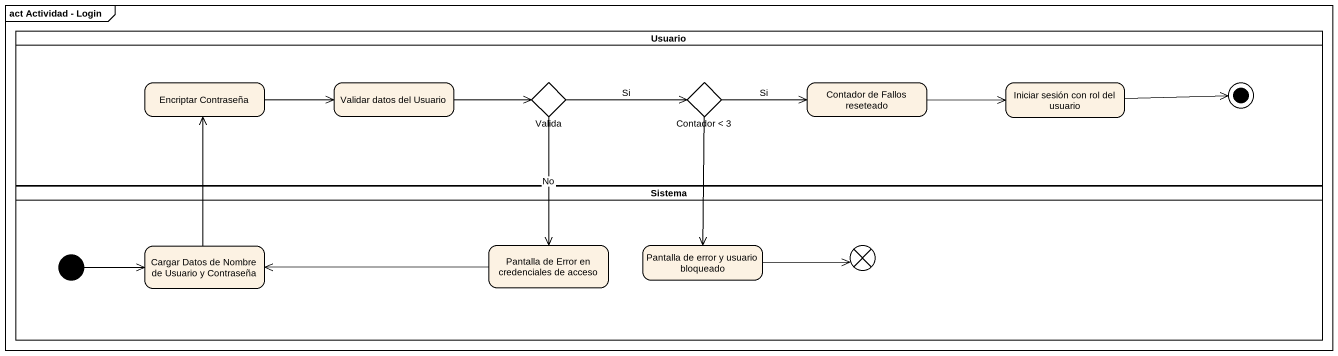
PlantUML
@startuml
mainframe act Actividad - Login
hide empty description
state Usuario <<partition>> {
  state "Encriptar Contraseña" as Encriptar_Contraseña
  state "Validar datos del Usuario" as Validar_datos_del_Usuario
  state Valida <<choice>>
  state "Contador < 3" as Contador_3 <<choice>>
  state "Contador de Fallos reseteado" as Contador_de_Fallos_reseteado
  state "Iniciar sesión con rol del usuario" as Iniciar_sesión_con_rol_del
  Iniciar_sesión_con_rol_del -right-> [*]
}
state Sistema <<partition>> {
  state "Cargar Datos de Nombre de Usuario y Contraseña" as Cargar_Datos_de_Nombre_de
  state "Pantalla de Error en credenciales de acceso" as Pantalla_de_Error_en
  state "Pantalla de error y usuario bloqueado" as Pantalla_de_error_y_usuario
  state flowfinal1 <<end>>
  [*] -right-> Cargar_Datos_de_Nombre_de
}
Encriptar_Contraseña -right-> Validar_datos_del_Usuario
Validar_datos_del_Usuario -right-> Valida
Valida -right-> Contador_3 : Si
Valida --> Pantalla_de_Error_en : No
Contador_3 -right-> Contador_de_Fallos_reseteado : Si
Contador_3 --> Pantalla_de_error_y_usuario
Contador_de_Fallos_reseteado -right-> Iniciar_sesión_con_rol_del
Cargar_Datos_de_Nombre_de -up-> Encriptar_Contraseña
Pantalla_de_Error_en -left-> Cargar_Datos_de_Nombre_de
Pantalla_de_error_y_usuario -right-> flowfinal1
@enduml
